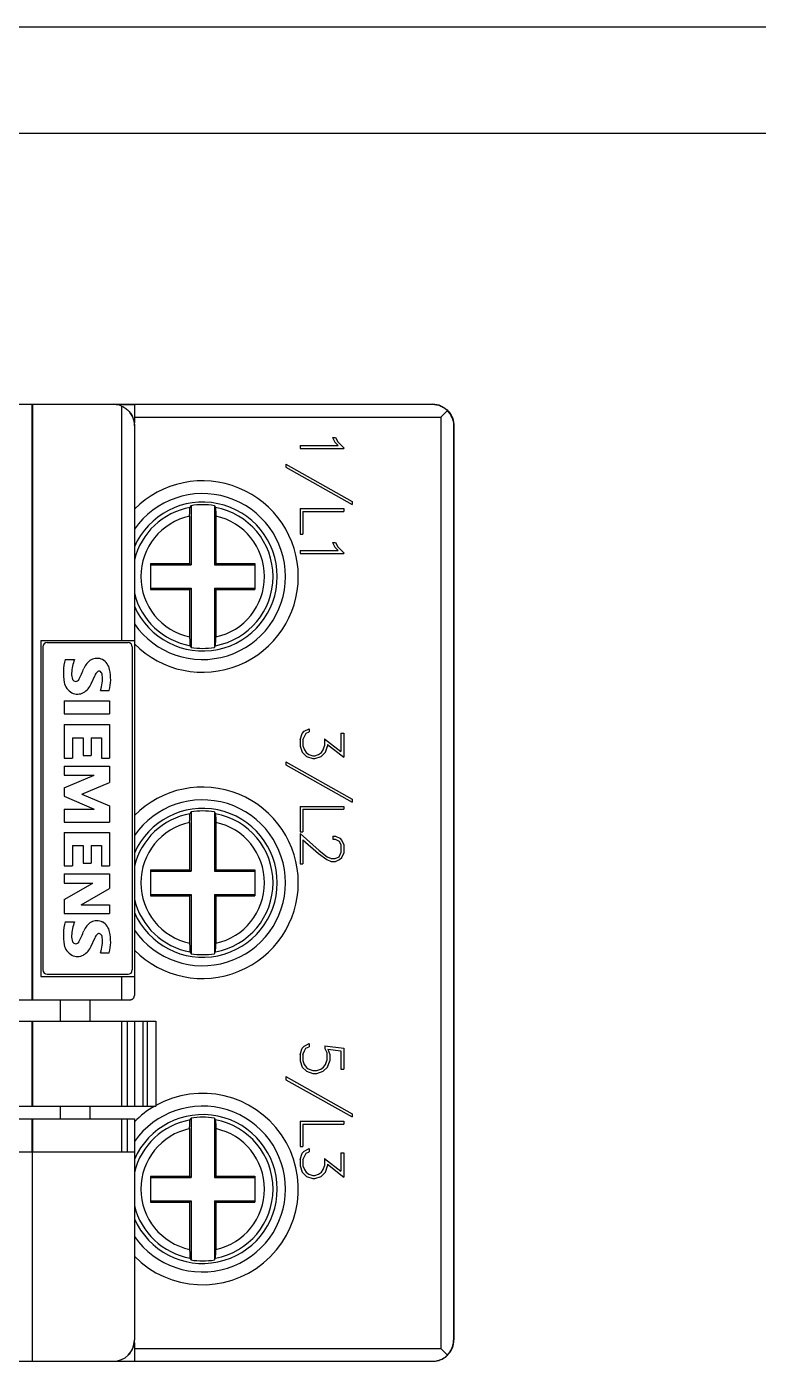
# Model space of a CAD drawing. Header units: millimetres. Extents: x -72 to 2978, y -1067 to 2817.
# Drawn here: x 544.8 to 579.1, y 262.1 to 324.9 of the extents above; entities that cross this region are included whole.
import ezdxf

# ---------------------------------------------------------------- set-up
doc = ezdxf.new("R2010")
doc.units = ezdxf.units.MM
doc.layers.add('10000_FRONT', color=7, linetype='Continuous')

msp = doc.modelspace()

# ---------------------------------------------------------------- linework, layer by layer
msp.add_line((424.654, 324.884), (733.643, 324.884))
at = {"color": 30, "true_color": 0xf8991e}
msp.add_line((433.915, 319.884), (726.121, 319.884), dxfattribs=at)
at = {"layer": '10000_FRONT', "color": 7, "linetype": 'Continuous', "lineweight": 25}
for p, q in [((494.855, 307.129), (548.835, 307.129)), ((545.017, 307.129), (545.017, 279.129)), ((545.051, 307.129), (545.051, 279.129)), ((548.835, 307.129), (549.835, 307.129)), ((548.976, 307.119), (549.835, 307.119)), ((549.235, 307.046), (549.235, 296.029)), ((549.235, 307.046), (549.285, 307.022)), ((549.285, 307.022), (549.334, 306.995)), ((549.334, 306.995), (549.382, 306.966)), ((549.382, 306.966), (549.428, 306.934)), ((549.428, 306.934), (549.472, 306.9)), ((549.472, 306.9), (549.514, 306.863)), ((549.835, 307.129), (549.835, 306.529)), ((549.835, 307.129), (563.835, 307.129)), ((563.835, 307.129), (563.883, 307.128)), ((563.835, 307.129), (563.845, 307.129)), ((563.883, 307.128), (563.932, 307.124)), ((563.932, 307.124), (563.981, 307.118)), ((563.981, 307.118), (564.031, 307.11)), ((564.031, 307.11), (564.082, 307.098)), ((564.082, 307.098), (564.132, 307.084)), ((564.132, 307.084), (564.182, 307.067)), ((564.182, 307.067), (564.231, 307.047)), ((564.231, 307.047), (564.279, 307.025)), ((564.245, 307.046), (564.245, 307.041)), ((564.245, 307.046), (564.295, 307.022)), ((564.279, 307.025), (564.326, 307)), ((564.295, 307.022), (564.345, 306.995)), ((564.326, 307), (564.371, 306.973)), ((564.345, 306.995), (564.393, 306.965)), ((564.371, 306.973), (564.416, 306.943)), ((564.393, 306.965), (564.44, 306.933)), ((564.416, 306.943), (564.458, 306.911)), ((564.44, 306.933), (564.484, 306.899)), ((564.458, 306.911), (564.5, 306.876)), ((564.484, 306.899), (564.525, 306.862)), ((564.5, 306.876), (564.542, 306.836)), ((549.514, 306.863), (549.553, 306.825)), ((549.553, 306.825), (549.588, 306.787)), ((549.588, 306.787), (549.621, 306.747)), ((549.621, 306.747), (549.651, 306.707)), ((549.651, 306.707), (549.678, 306.667)), ((549.678, 306.667), (549.703, 306.626)), ((549.703, 306.626), (549.726, 306.583)), ((549.726, 306.583), (549.747, 306.539)), ((549.747, 306.539), (549.766, 306.495)), ((549.766, 306.495), (549.782, 306.449)), ((549.782, 306.449), (549.797, 306.403)), ((549.797, 306.403), (549.809, 306.357)), ((549.809, 306.357), (549.818, 306.31)), ((549.818, 306.31), (549.826, 306.264)), ((549.826, 306.264), (549.831, 306.218)), ((549.835, 306.529), (549.835, 306.26)), ((549.835, 306.529), (564.235, 306.529)), ((564.235, 306.529), (564.542, 306.836)), ((564.235, 306.529), (564.235, 262.729)), ((564.525, 306.862), (564.564, 306.824)), ((564.542, 306.836), (564.582, 306.794)), ((564.564, 306.824), (564.599, 306.786)), ((564.582, 306.794), (564.617, 306.752)), ((564.599, 306.786), (564.631, 306.747)), ((564.617, 306.752), (564.649, 306.71)), ((564.631, 306.747), (564.661, 306.708)), ((564.649, 306.71), (564.679, 306.666)), ((564.661, 306.708), (564.688, 306.667)), ((564.679, 306.666), (564.706, 306.62)), ((564.688, 306.667), (564.713, 306.625)), ((564.706, 306.62), (564.731, 306.573)), ((564.713, 306.625), (564.736, 306.582)), ((564.731, 306.573), (564.753, 306.525)), ((564.736, 306.582), (564.757, 306.538)), ((564.753, 306.525), (564.773, 306.476)), ((564.757, 306.538), (564.776, 306.493)), ((564.773, 306.476), (564.79, 306.426)), ((564.776, 306.493), (564.793, 306.448)), ((564.79, 306.426), (564.804, 306.376)), ((564.793, 306.448), (564.807, 306.402)), ((564.804, 306.376), (564.815, 306.326)), ((564.807, 306.402), (564.819, 306.356)), ((564.815, 306.326), (564.824, 306.276)), ((564.819, 306.356), (564.828, 306.309)), ((564.824, 306.276), (564.83, 306.226)), ((564.828, 306.309), (564.836, 306.264)), ((564.836, 306.264), (564.841, 306.218)), ((549.831, 306.218), (549.834, 306.173)), ((549.834, 306.173), (549.835, 306.129)), ((549.835, 306.129), (549.835, 279.329)), ((549.845, 306.119), (549.845, 305.219)), ((564.83, 306.226), (564.834, 306.177)), ((564.834, 306.177), (564.835, 306.129)), ((564.835, 306.129), (564.835, 263.129)), ((564.841, 306.218), (564.844, 306.173)), ((564.844, 306.173), (564.845, 306.129)), ((564.845, 306.119), (564.845, 263.139)), ((549.835, 305.219), (549.845, 305.219)), ((557.619, 305.186), (557.619, 305.049)), ((557.619, 305.186), (559.411, 305.186)), ((557.619, 305.049), (559.677, 305.049)), ((559.141, 305.57), (559.253, 305.343)), ((559.141, 305.57), (559.285, 305.57)), ((559.253, 305.343), (559.411, 305.186)), ((559.285, 305.57), (559.387, 305.369)), ((559.387, 305.369), (559.677, 305.078)), ((559.677, 305.078), (559.677, 305.049)), ((556.953, 304.319), (556.953, 304.17)), ((556.953, 304.319), (560.069, 302.565)), ((556.953, 304.17), (560.069, 302.418)), ((560.069, 302.565), (560.069, 302.418)), ((552.432, 301.948), (552.433, 301.974)), ((552.432, 301.921), (552.432, 301.948)), ((552.432, 301.895), (552.432, 301.921)), ((552.432, 301.87), (552.432, 301.895)), ((552.432, 301.87), (552.432, 299.642)), ((552.433, 301.999), (552.434, 302.023)), ((552.433, 301.974), (552.433, 301.999)), ((552.434, 302.046), (552.435, 302.07)), ((552.434, 302.023), (552.434, 302.046)), ((552.435, 302.093), (552.436, 302.115)), ((552.435, 302.07), (552.435, 302.093)), ((552.436, 302.115), (552.437, 302.136)), ((552.437, 302.136), (552.438, 302.155)), ((552.438, 302.155), (552.439, 302.173)), ((552.439, 302.173), (552.44, 302.19)), ((552.44, 302.19), (552.441, 302.206)), ((552.441, 302.206), (552.442, 302.221)), ((552.442, 302.221), (552.443, 302.234)), ((552.443, 302.234), (552.445, 302.246)), ((552.445, 302.246), (552.446, 302.256)), ((552.446, 302.256), (552.447, 302.264)), ((552.447, 302.264), (552.448, 302.271)), ((552.448, 302.271), (552.45, 302.276)), ((552.45, 302.276), (552.451, 302.28)), ((552.451, 302.28), (552.457, 302.291)), ((552.457, 302.291), (552.464, 302.303)), ((552.464, 302.303), (552.47, 302.315)), ((552.47, 302.315), (552.476, 302.326)), ((552.476, 302.326), (552.482, 302.338)), ((552.482, 302.338), (552.489, 302.35)), ((552.489, 302.35), (552.495, 302.362)), ((552.495, 302.362), (552.495, 299.579)), ((553.595, 302.362), (553.595, 299.579)), ((553.595, 302.362), (553.601, 302.35)), ((553.601, 302.35), (553.608, 302.338)), ((553.608, 302.338), (553.614, 302.326)), ((553.614, 302.326), (553.62, 302.315)), ((553.62, 302.315), (553.626, 302.303)), ((553.626, 302.303), (553.633, 302.291)), ((553.633, 302.291), (553.639, 302.28)), ((553.639, 302.28), (553.64, 302.275)), ((553.64, 302.275), (553.642, 302.268)), ((553.642, 302.268), (553.644, 302.259)), ((553.644, 302.259), (553.645, 302.248)), ((553.645, 302.248), (553.647, 302.234)), ((553.647, 302.234), (553.648, 302.217)), ((553.648, 302.217), (553.649, 302.199)), ((553.649, 302.199), (553.651, 302.178)), ((553.651, 302.178), (553.652, 302.157)), ((553.652, 302.157), (553.653, 302.134)), ((553.653, 302.134), (553.654, 302.108)), ((553.654, 302.108), (553.655, 302.081)), ((553.655, 302.081), (553.656, 302.052)), ((553.656, 302.052), (553.656, 302.024)), ((553.656, 302.024), (553.657, 301.995)), ((553.657, 301.995), (553.657, 301.964)), ((553.657, 301.964), (553.658, 301.932)), ((553.658, 301.932), (553.658, 301.901)), ((553.658, 301.901), (553.658, 301.87)), ((553.658, 301.87), (553.658, 299.642)), ((557.619, 302.224), (557.619, 301.029)), ((557.619, 302.224), (559.677, 302.224)), ((557.756, 302.086), (557.756, 301.029)), ((557.756, 302.086), (559.677, 302.086)), ((559.677, 302.224), (559.677, 302.086)), ((557.619, 301.029), (557.756, 301.029)), ((559.141, 300.632), (559.253, 300.404)), ((559.141, 300.632), (559.285, 300.632)), ((559.285, 300.632), (559.387, 300.431)), ((557.619, 300.247), (557.619, 300.11)), ((557.619, 300.247), (559.411, 300.247)), ((557.619, 300.11), (559.677, 300.11)), ((559.253, 300.404), (559.411, 300.247)), ((559.387, 300.431), (559.677, 300.139)), ((559.677, 300.139), (559.677, 300.11)), ((550.595, 299.642), (550.595, 298.416)), ((550.595, 299.642), (552.432, 299.642)), ((550.595, 299.579), (552.495, 299.579)), ((552.432, 299.642), (552.495, 299.579)), ((553.595, 299.579), (553.658, 299.642)), ((553.595, 299.579), (555.495, 299.579)), ((553.658, 299.642), (555.495, 299.642)), ((555.495, 299.642), (555.495, 298.416)), ((550.595, 298.479), (552.495, 298.479)), ((550.595, 298.416), (552.432, 298.416)), ((552.432, 298.416), (552.495, 298.479)), ((552.432, 298.416), (552.432, 296.189)), ((552.495, 298.479), (552.495, 295.697)), ((553.595, 298.479), (553.595, 295.697)), ((553.595, 298.479), (553.658, 298.416)), ((553.595, 298.479), (555.495, 298.479)), ((553.658, 298.416), (553.658, 296.189)), ((553.658, 298.416), (555.495, 298.416)), ((545.435, 296.029), (545.435, 280.229)), ((545.435, 296.029), (549.835, 296.029)), ((545.535, 295.729), (545.535, 280.529)), ((545.735, 295.929), (549.535, 295.929)), ((549.735, 295.729), (549.735, 280.529)), ((552.432, 296.189), (552.432, 296.158)), ((552.432, 296.158), (552.432, 296.126)), ((552.432, 296.126), (552.433, 296.094)), ((552.433, 296.094), (552.433, 296.063)), ((552.433, 296.063), (552.434, 296.034)), ((552.434, 296.034), (552.434, 296.006)), ((552.434, 296.006), (552.435, 295.978)), ((552.435, 295.978), (552.436, 295.95)), ((552.436, 295.95), (552.437, 295.925)), ((552.437, 295.925), (552.438, 295.901)), ((552.438, 295.901), (552.439, 295.88)), ((552.439, 295.88), (552.441, 295.86)), ((552.441, 295.86), (552.442, 295.841)), ((552.442, 295.841), (552.443, 295.825)), ((552.443, 295.825), (552.445, 295.811)), ((552.445, 295.811), (552.446, 295.8)), ((552.446, 295.8), (552.448, 295.79)), ((552.448, 295.79), (552.45, 295.783)), ((552.45, 295.783), (552.451, 295.778)), ((552.451, 295.778), (552.457, 295.767)), ((552.457, 295.767), (552.464, 295.755)), ((552.464, 295.755), (552.47, 295.744)), ((552.47, 295.744), (552.476, 295.732)), ((552.476, 295.732), (552.482, 295.72)), ((552.482, 295.72), (552.489, 295.708)), ((552.489, 295.708), (552.495, 295.697)), ((553.595, 295.697), (553.601, 295.708)), ((553.601, 295.708), (553.608, 295.72)), ((553.608, 295.72), (553.614, 295.732)), ((553.614, 295.732), (553.62, 295.744)), ((553.62, 295.744), (553.626, 295.755)), ((553.626, 295.755), (553.633, 295.767)), ((553.633, 295.767), (553.639, 295.778)), ((553.639, 295.778), (553.64, 295.782)), ((553.64, 295.782), (553.641, 295.787)), ((553.641, 295.787), (553.643, 295.794)), ((553.643, 295.794), (553.644, 295.803)), ((553.644, 295.803), (553.645, 295.812)), ((553.645, 295.812), (553.647, 295.824)), ((553.647, 295.824), (553.648, 295.837)), ((553.648, 295.837), (553.649, 295.852)), ((553.649, 295.852), (553.65, 295.868)), ((553.65, 295.868), (553.651, 295.886)), ((553.651, 295.886), (553.652, 295.903)), ((553.652, 295.903), (553.653, 295.922)), ((553.653, 295.922), (553.654, 295.943)), ((553.654, 295.966), (553.655, 295.989)), ((553.654, 295.943), (553.654, 295.966)), ((553.655, 295.989), (553.656, 296.012)), ((553.656, 296.035), (553.657, 296.059)), ((553.656, 296.012), (553.656, 296.035)), ((553.657, 296.111), (553.658, 296.137)), ((553.657, 296.084), (553.657, 296.111)), ((553.657, 296.059), (553.657, 296.084)), ((553.658, 296.163), (553.658, 296.189)), ((553.658, 296.137), (553.658, 296.163)), ((546.581, 295.129), (547.02, 295.129)), ((547.799, 293.981), (547.972, 294.364)), ((546.535, 293.189), (546.535, 292.567)), ((546.535, 293.189), (548.665, 293.189)), ((548.24, 293.671), (548.649, 293.671)), ((548.665, 293.189), (548.665, 292.567)), ((546.535, 292.567), (548.665, 292.567)), ((546.535, 292.065), (546.535, 290.491)), ((546.535, 292.065), (548.665, 292.065)), ((548.665, 292.065), (548.665, 290.491)), ((557.818, 291.755), (558.045, 291.868)), ((558.045, 291.868), (558.045, 291.723)), ((546.933, 291.443), (546.933, 290.491)), ((546.933, 291.443), (547.435, 291.443)), ((547.435, 291.443), (547.435, 290.612)), ((547.799, 291.443), (547.799, 290.612)), ((547.799, 291.443), (548.283, 291.443)), ((548.283, 291.443), (548.283, 290.491)), ((557.619, 291.355), (557.717, 291.651)), ((557.619, 291.355), (557.619, 291.061)), ((557.717, 291.651), (557.818, 291.755)), ((557.756, 291.347), (557.91, 291.658)), ((557.756, 291.347), (557.756, 291.067)), ((557.91, 291.658), (558.045, 291.723)), ((558.77, 291.396), (558.77, 291.067)), ((558.77, 291.396), (559.54, 290.801)), ((559.54, 291.663), (559.54, 290.801)), ((559.54, 291.663), (559.677, 291.663)), ((559.677, 291.663), (559.677, 290.532)), ((547.435, 290.612), (547.799, 290.612)), ((557.619, 291.061), (557.718, 290.765)), ((557.718, 290.765), (557.917, 290.564)), ((557.756, 291.067), (557.821, 290.883)), ((557.821, 290.883), (557.905, 290.754)), ((557.905, 290.754), (558.034, 290.669)), ((557.917, 290.564), (558.213, 290.466)), ((558.034, 290.669), (558.219, 290.606)), ((558.219, 290.606), (558.309, 290.606)), ((558.309, 290.606), (558.493, 290.669)), ((558.315, 290.466), (558.611, 290.564)), ((558.493, 290.669), (558.623, 290.754)), ((558.611, 290.564), (558.811, 290.765)), ((558.623, 290.754), (558.707, 290.883)), ((558.707, 290.883), (558.77, 291.067)), ((558.811, 290.765), (558.91, 291.061)), ((558.91, 291.135), (558.91, 291.061)), ((558.91, 291.135), (559.677, 290.532)), ((546.535, 290.491), (546.933, 290.491)), ((546.535, 290.109), (546.535, 289.694)), ((546.535, 290.109), (548.665, 290.109)), ((548.283, 290.491), (548.665, 290.491)), ((548.665, 290.109), (548.665, 289.339)), ((556.953, 290.319), (556.953, 290.17)), ((556.953, 290.319), (560.069, 288.565)), ((556.953, 290.17), (560.069, 288.418)), ((558.213, 290.466), (558.315, 290.466)), ((546.535, 289.1), (547.938, 289.694)), ((546.535, 289.694), (547.938, 289.694)), ((547.367, 288.793), (548.665, 289.339)), ((546.535, 289.1), (546.535, 288.696)), ((546.535, 288.696), (547.942, 288.097)), ((547.367, 288.793), (548.665, 288.242)), ((546.535, 288.097), (546.535, 287.478)), ((546.535, 288.097), (547.942, 288.097)), ((548.665, 288.242), (548.665, 287.478)), ((557.619, 288.224), (557.619, 287.029)), ((557.619, 288.224), (559.677, 288.224)), ((557.756, 288.086), (557.756, 287.029)), ((557.756, 288.086), (559.677, 288.086)), ((559.677, 288.224), (559.677, 288.086)), ((560.069, 288.565), (560.069, 288.418)), ((546.535, 287.478), (548.665, 287.478)), ((552.432, 287.548), (552.433, 287.574)), ((552.432, 287.521), (552.432, 287.548)), ((552.432, 287.495), (552.432, 287.521)), ((552.432, 287.47), (552.432, 287.495)), ((552.432, 287.47), (552.432, 285.242)), ((552.433, 287.599), (552.434, 287.623)), ((552.433, 287.574), (552.433, 287.599)), ((552.434, 287.646), (552.435, 287.67)), ((552.434, 287.623), (552.434, 287.646)), ((552.435, 287.693), (552.436, 287.715)), ((552.435, 287.67), (552.435, 287.693)), ((552.436, 287.715), (552.437, 287.736)), ((552.437, 287.736), (552.438, 287.755)), ((552.438, 287.755), (552.439, 287.773)), ((552.439, 287.773), (552.44, 287.79)), ((552.44, 287.79), (552.441, 287.806)), ((552.441, 287.806), (552.442, 287.821)), ((552.442, 287.821), (552.443, 287.834)), ((552.443, 287.834), (552.445, 287.846)), ((552.445, 287.846), (552.446, 287.856)), ((552.446, 287.856), (552.447, 287.864)), ((552.447, 287.864), (552.448, 287.871)), ((552.448, 287.871), (552.45, 287.876)), ((552.45, 287.876), (552.451, 287.88)), ((552.451, 287.88), (552.457, 287.891)), ((552.457, 287.891), (552.464, 287.903)), ((552.464, 287.903), (552.47, 287.915)), ((552.47, 287.915), (552.476, 287.926)), ((552.476, 287.926), (552.482, 287.938)), ((552.482, 287.938), (552.489, 287.95)), ((552.489, 287.95), (552.495, 287.962)), ((552.495, 287.962), (552.495, 285.179)), ((553.595, 287.962), (553.595, 285.179)), ((553.595, 287.962), (553.601, 287.95)), ((553.601, 287.95), (553.608, 287.938)), ((553.608, 287.938), (553.614, 287.926)), ((553.614, 287.926), (553.62, 287.915)), ((553.62, 287.915), (553.626, 287.903)), ((553.626, 287.903), (553.633, 287.891)), ((553.633, 287.891), (553.639, 287.88)), ((553.639, 287.88), (553.64, 287.875)), ((553.64, 287.875), (553.642, 287.868)), ((553.642, 287.868), (553.644, 287.859)), ((553.644, 287.859), (553.645, 287.848)), ((553.645, 287.848), (553.647, 287.834)), ((553.647, 287.834), (553.648, 287.817)), ((553.648, 287.817), (553.649, 287.799)), ((553.649, 287.799), (553.651, 287.778)), ((553.651, 287.778), (553.652, 287.757)), ((553.652, 287.757), (553.653, 287.734)), ((553.653, 287.734), (553.654, 287.708)), ((553.654, 287.708), (553.655, 287.681)), ((553.655, 287.681), (553.656, 287.652)), ((553.656, 287.652), (553.656, 287.624)), ((553.656, 287.624), (553.657, 287.595)), ((553.657, 287.595), (553.657, 287.564)), ((553.657, 287.564), (553.658, 287.532)), ((553.658, 287.532), (553.658, 287.501)), ((553.658, 287.501), (553.658, 287.47)), ((553.658, 287.47), (553.658, 285.242)), ((546.535, 287.001), (546.535, 285.427)), ((546.535, 287.001), (548.665, 287.001)), ((548.665, 287.001), (548.665, 285.427)), ((557.619, 287.029), (557.756, 287.029)), ((557.619, 286.943), (557.619, 285.528)), ((557.619, 286.943), (558.519, 286.142)), ((559.155, 286.82), (559.155, 286.68)), ((559.155, 286.82), (559.279, 286.82)), ((559.279, 286.82), (559.48, 286.722)), ((546.933, 286.379), (546.933, 285.427)), ((546.933, 286.379), (547.435, 286.379)), ((547.435, 286.379), (547.435, 285.548)), ((547.799, 286.379), (547.799, 285.548)), ((547.799, 286.379), (548.283, 286.379)), ((548.283, 286.379), (548.283, 285.427)), ((557.756, 286.652), (557.756, 285.528)), ((557.756, 286.652), (558.489, 286.013)), ((559.155, 286.68), (559.268, 286.68)), ((559.268, 286.68), (559.449, 286.589)), ((559.449, 286.589), (559.54, 286.408)), ((559.48, 286.722), (559.579, 286.62)), ((559.54, 286.408), (559.54, 286.036)), ((559.579, 286.62), (559.677, 286.419)), ((559.677, 286.419), (559.677, 286.024)), ((547.435, 285.548), (547.799, 285.548)), ((558.489, 286.013), (558.876, 285.722)), ((558.519, 286.142), (558.9, 285.856)), ((558.876, 285.722), (559.073, 285.623)), ((558.9, 285.856), (559.087, 285.764)), ((559.073, 285.623), (559.277, 285.623)), ((559.087, 285.764), (559.268, 285.764)), ((559.268, 285.764), (559.449, 285.853)), ((559.277, 285.623), (559.477, 285.722)), ((559.449, 285.853), (559.54, 286.036)), ((559.477, 285.722), (559.578, 285.824)), ((559.578, 285.824), (559.677, 286.024)), ((546.535, 285.427), (546.933, 285.427)), ((546.535, 285.045), (546.535, 284.612)), ((546.535, 285.045), (548.665, 285.045)), ((548.283, 285.427), (548.665, 285.427)), ((548.665, 285.045), (548.665, 284.354)), ((550.595, 285.242), (550.595, 284.016)), ((550.595, 285.242), (552.432, 285.242)), ((550.595, 285.179), (552.495, 285.179)), ((552.432, 285.242), (552.495, 285.179)), ((553.595, 285.179), (553.658, 285.242)), ((553.595, 285.179), (555.495, 285.179)), ((553.658, 285.242), (555.495, 285.242)), ((555.495, 285.242), (555.495, 284.016)), ((557.619, 285.528), (557.756, 285.528)), ((546.535, 283.848), (547.885, 284.612)), ((546.535, 284.612), (547.885, 284.612)), ((547.331, 283.588), (548.665, 284.354)), ((546.535, 283.848), (546.535, 283.178)), ((550.595, 284.079), (552.495, 284.079)), ((550.595, 284.016), (552.432, 284.016)), ((552.432, 284.016), (552.495, 284.079)), ((552.432, 284.016), (552.432, 281.789)), ((552.495, 284.079), (552.495, 281.297)), ((553.595, 284.079), (553.595, 281.297)), ((553.595, 284.079), (553.658, 284.016)), ((553.595, 284.079), (555.495, 284.079)), ((553.658, 284.016), (553.658, 281.789)), ((553.658, 284.016), (555.495, 284.016)), ((546.535, 283.178), (548.665, 283.178)), ((547.331, 283.588), (548.665, 283.588)), ((548.665, 283.588), (548.665, 283.178)), ((546.581, 282.793), (547.02, 282.793)), ((547.799, 281.645), (547.972, 282.028)), ((552.432, 281.789), (552.432, 281.758)), ((553.658, 281.763), (553.658, 281.789)), ((548.24, 281.335), (548.649, 281.335)), ((552.432, 281.758), (552.432, 281.726)), ((552.432, 281.726), (552.433, 281.694)), ((552.433, 281.694), (552.433, 281.663)), ((552.433, 281.663), (552.434, 281.634)), ((552.434, 281.634), (552.434, 281.606)), ((552.434, 281.606), (552.435, 281.578)), ((552.435, 281.578), (552.436, 281.55)), ((552.436, 281.55), (552.437, 281.525)), ((552.437, 281.525), (552.438, 281.501)), ((552.438, 281.501), (552.439, 281.48)), ((552.439, 281.48), (552.441, 281.46)), ((552.441, 281.46), (552.442, 281.441)), ((552.442, 281.441), (552.443, 281.425)), ((552.443, 281.425), (552.445, 281.411)), ((552.445, 281.411), (552.446, 281.4)), ((552.446, 281.4), (552.448, 281.39)), ((552.448, 281.39), (552.45, 281.383)), ((552.45, 281.383), (552.451, 281.378)), ((552.451, 281.378), (552.457, 281.367)), ((552.457, 281.367), (552.464, 281.355)), ((552.464, 281.355), (552.47, 281.344)), ((552.47, 281.344), (552.476, 281.332)), ((552.476, 281.332), (552.482, 281.32)), ((552.482, 281.32), (552.489, 281.308)), ((552.489, 281.308), (552.495, 281.297)), ((553.595, 281.297), (553.601, 281.308)), ((553.601, 281.308), (553.608, 281.32)), ((553.608, 281.32), (553.614, 281.332)), ((553.614, 281.332), (553.62, 281.344)), ((553.62, 281.344), (553.626, 281.355)), ((553.626, 281.355), (553.633, 281.367)), ((553.633, 281.367), (553.639, 281.378)), ((553.639, 281.378), (553.64, 281.382)), ((553.64, 281.382), (553.641, 281.387)), ((553.641, 281.387), (553.643, 281.394)), ((553.643, 281.394), (553.644, 281.403)), ((553.644, 281.403), (553.645, 281.412)), ((553.645, 281.412), (553.647, 281.424)), ((553.647, 281.424), (553.648, 281.437)), ((553.648, 281.437), (553.649, 281.452)), ((553.649, 281.452), (553.65, 281.468)), ((553.65, 281.468), (553.651, 281.486)), ((553.651, 281.486), (553.652, 281.503)), ((553.652, 281.503), (553.653, 281.522)), ((553.653, 281.522), (553.654, 281.543)), ((553.654, 281.566), (553.655, 281.589)), ((553.654, 281.543), (553.654, 281.566)), ((553.655, 281.589), (553.656, 281.612)), ((553.656, 281.635), (553.657, 281.659)), ((553.656, 281.612), (553.656, 281.635)), ((553.657, 281.711), (553.658, 281.737)), ((553.657, 281.684), (553.657, 281.711)), ((553.657, 281.659), (553.657, 281.684)), ((553.658, 281.737), (553.658, 281.763)), ((545.435, 280.229), (549.835, 280.229)), ((545.735, 280.329), (549.535, 280.329)), ((549.235, 280.229), (549.235, 279.129)), ((549.821, 279.256), (549.827, 279.274)), ((549.827, 279.274), (549.832, 279.293)), ((549.832, 279.293), (549.834, 279.311)), ((549.834, 279.311), (549.835, 279.329)), ((495.035, 279.129), (549.635, 279.129)), ((498.345, 279.119), (546.345, 279.119)), ((546.345, 279.129), (546.345, 278.129)), ((547.735, 279.129), (547.735, 278.129)), ((549.635, 279.129), (549.661, 279.131)), ((549.661, 279.131), (549.685, 279.135)), ((549.685, 279.135), (549.707, 279.143)), ((549.707, 279.143), (549.728, 279.152)), ((549.728, 279.152), (549.746, 279.163)), ((549.746, 279.163), (549.763, 279.176)), ((549.763, 279.176), (549.779, 279.19)), ((549.779, 279.19), (549.792, 279.205)), ((549.792, 279.205), (549.804, 279.222)), ((549.804, 279.222), (549.813, 279.239)), ((549.813, 279.239), (549.821, 279.256)), ((493.835, 278.129), (550.835, 278.129)), ((545.017, 278.129), (545.017, 274.129)), ((545.051, 278.129), (545.051, 274.129)), ((549.235, 278.129), (549.235, 274.129)), ((549.498, 278.129), (549.498, 274.129)), ((549.835, 278.129), (549.835, 274.129)), ((550.235, 278.129), (550.235, 274.129)), ((550.435, 278.129), (550.435, 274.129)), ((550.835, 278.129), (550.835, 274.129)), ((557.619, 276.555), (557.717, 276.851)), ((557.717, 276.851), (557.818, 276.955)), ((557.818, 276.955), (558.045, 277.068)), ((557.821, 276.733), (557.894, 276.848)), ((557.894, 276.848), (558.045, 276.923)), ((558.045, 277.068), (558.045, 276.923)), ((558.777, 276.961), (558.777, 276.835)), ((558.777, 276.961), (559.677, 276.86)), ((558.777, 276.835), (558.874, 276.643)), ((558.926, 276.813), (559.011, 276.555)), ((558.926, 276.813), (559.54, 276.725)), ((559.677, 276.86), (559.677, 275.858)), ((557.619, 276.555), (557.619, 276.261)), ((557.619, 276.261), (557.719, 275.965)), ((557.756, 276.549), (557.821, 276.733)), ((557.756, 276.549), (557.756, 276.267)), ((557.756, 276.267), (557.814, 276.091)), ((558.81, 276.083), (558.874, 276.267)), ((558.874, 276.643), (558.874, 276.267)), ((558.913, 275.965), (559.011, 276.261)), ((559.011, 276.555), (559.011, 276.261)), ((559.54, 276.725), (559.54, 275.858)), ((556.953, 275.519), (556.953, 275.37)), ((556.953, 275.519), (560.069, 273.765)), ((557.719, 275.965), (557.919, 275.764)), ((557.814, 276.091), (557.92, 275.944)), ((557.919, 275.764), (558.215, 275.666)), ((557.92, 275.944), (558.003, 275.889)), ((558.003, 275.889), (558.222, 275.806)), ((558.215, 275.666), (558.414, 275.666)), ((558.222, 275.806), (558.409, 275.806)), ((558.409, 275.806), (558.594, 275.869)), ((558.414, 275.666), (558.711, 275.764)), ((558.594, 275.869), (558.724, 275.954)), ((558.711, 275.764), (558.913, 275.965)), ((558.724, 275.954), (558.81, 276.083)), ((559.54, 275.858), (559.677, 275.858)), ((556.953, 275.37), (560.069, 273.618)), ((541.065, 274.129), (545.017, 274.129)), ((545.017, 274.129), (545.051, 274.129)), ((545.051, 274.129), (549.235, 274.129)), ((546.345, 274.129), (546.345, 273.529)), ((547.735, 274.129), (547.735, 273.529)), ((549.235, 274.129), (549.498, 274.129)), ((549.498, 274.129), (549.835, 274.129)), ((549.835, 274.129), (550.235, 274.129)), ((550.235, 274.129), (550.435, 274.129)), ((550.435, 274.129), (550.835, 274.129)), ((560.069, 273.765), (560.069, 273.618)), ((541.065, 273.529), (545.017, 273.529)), ((545.017, 273.529), (545.017, 271.979)), ((545.017, 273.529), (545.051, 273.529)), ((545.051, 273.529), (545.051, 271.979)), ((545.051, 273.529), (549.235, 273.529)), ((549.235, 273.529), (549.235, 271.979)), ((549.235, 273.529), (549.498, 273.529)), ((549.498, 273.529), (549.498, 271.979)), ((549.498, 273.529), (549.835, 273.529)), ((549.835, 273.529), (549.835, 271.979)), ((549.835, 273.529), (549.835, 273.529)), ((552.432, 273.148), (552.433, 273.174)), ((552.432, 273.121), (552.432, 273.148)), ((552.432, 273.095), (552.432, 273.121)), ((552.432, 273.07), (552.432, 273.095)), ((552.432, 273.07), (552.432, 270.842)), ((552.433, 273.199), (552.434, 273.223)), ((552.433, 273.174), (552.433, 273.199)), ((552.434, 273.246), (552.435, 273.27)), ((552.434, 273.223), (552.434, 273.246)), ((552.435, 273.293), (552.436, 273.315)), ((552.435, 273.27), (552.435, 273.293)), ((552.436, 273.315), (552.437, 273.336)), ((552.437, 273.336), (552.438, 273.355)), ((552.438, 273.355), (552.439, 273.373)), ((552.439, 273.373), (552.44, 273.39)), ((552.44, 273.39), (552.441, 273.406)), ((552.441, 273.406), (552.442, 273.421)), ((552.442, 273.421), (552.443, 273.434)), ((552.443, 273.434), (552.445, 273.446)), ((552.445, 273.446), (552.446, 273.456)), ((552.446, 273.456), (552.447, 273.464)), ((552.447, 273.464), (552.448, 273.471)), ((552.448, 273.471), (552.45, 273.476)), ((552.45, 273.476), (552.451, 273.48)), ((552.451, 273.48), (552.457, 273.491)), ((552.457, 273.491), (552.464, 273.503)), ((552.464, 273.503), (552.47, 273.515)), ((552.47, 273.515), (552.476, 273.526)), ((552.476, 273.526), (552.482, 273.538)), ((552.482, 273.538), (552.489, 273.55)), ((552.489, 273.55), (552.495, 273.562)), ((552.495, 273.562), (552.495, 270.779)), ((553.595, 273.562), (553.595, 270.779)), ((553.595, 273.562), (553.601, 273.55)), ((553.601, 273.55), (553.608, 273.538)), ((553.608, 273.538), (553.614, 273.526)), ((553.614, 273.526), (553.62, 273.515)), ((553.62, 273.515), (553.626, 273.503)), ((553.626, 273.503), (553.633, 273.491)), ((553.633, 273.491), (553.639, 273.48)), ((553.639, 273.48), (553.64, 273.475)), ((553.64, 273.475), (553.642, 273.468)), ((553.642, 273.468), (553.644, 273.459)), ((553.644, 273.459), (553.645, 273.448)), ((553.645, 273.448), (553.647, 273.434)), ((553.647, 273.434), (553.648, 273.417)), ((553.648, 273.417), (553.649, 273.399)), ((553.649, 273.399), (553.651, 273.378)), ((553.651, 273.378), (553.652, 273.357)), ((553.652, 273.357), (553.653, 273.334)), ((553.653, 273.334), (553.654, 273.308)), ((553.654, 273.308), (553.655, 273.281)), ((553.655, 273.281), (553.656, 273.252)), ((553.656, 273.252), (553.656, 273.224)), ((553.656, 273.224), (553.657, 273.195)), ((553.657, 273.195), (553.657, 273.164)), ((553.657, 273.164), (553.658, 273.132)), ((553.658, 273.132), (553.658, 273.101)), ((553.658, 273.101), (553.658, 273.07)), ((553.658, 273.07), (553.658, 270.842)), ((557.619, 273.424), (557.619, 272.229)), ((557.619, 273.424), (559.677, 273.424)), ((557.756, 273.286), (557.756, 272.229)), ((557.756, 273.286), (559.677, 273.286)), ((559.677, 273.424), (559.677, 273.286)), ((541.065, 271.979), (545.017, 271.979)), ((545.017, 271.979), (545.051, 271.979)), ((545.032, 271.979), (545.032, 262.129)), ((545.051, 271.979), (549.235, 271.979)), ((549.235, 271.979), (549.498, 271.979)), ((549.498, 271.979), (549.835, 271.979)), ((549.835, 271.979), (549.835, 263.129)), ((549.835, 271.979), (549.835, 271.979)), ((557.619, 272.229), (557.756, 272.229)), ((557.619, 271.616), (557.717, 271.912)), ((557.717, 271.912), (557.818, 272.017)), ((557.756, 271.608), (557.91, 271.919)), ((557.818, 272.017), (558.045, 272.129)), ((557.91, 271.919), (558.045, 271.985)), ((558.045, 272.129), (558.045, 271.985)), ((559.54, 271.924), (559.54, 271.063)), ((559.54, 271.924), (559.677, 271.924)), ((559.677, 271.924), (559.677, 270.794)), ((557.619, 271.616), (557.619, 271.323)), ((557.619, 271.323), (557.718, 271.027)), ((557.756, 271.608), (557.756, 271.328)), ((557.756, 271.328), (557.821, 271.145)), ((557.821, 271.145), (557.905, 271.016)), ((558.623, 271.016), (558.707, 271.145)), ((558.707, 271.145), (558.77, 271.328)), ((558.77, 271.658), (558.77, 271.328)), ((558.77, 271.658), (559.54, 271.063)), ((558.811, 271.027), (558.91, 271.323)), ((558.91, 271.396), (558.91, 271.323)), ((558.91, 271.396), (559.677, 270.794)), ((550.595, 270.842), (550.595, 269.616)), ((550.595, 270.842), (552.432, 270.842)), ((550.595, 270.779), (552.495, 270.779)), ((552.432, 270.842), (552.495, 270.779)), ((553.595, 270.779), (553.658, 270.842)), ((553.595, 270.779), (555.495, 270.779)), ((553.658, 270.842), (555.495, 270.842)), ((555.495, 270.842), (555.495, 269.616)), ((557.718, 271.027), (557.917, 270.826)), ((557.905, 271.016), (558.034, 270.93)), ((557.917, 270.826), (558.213, 270.728)), ((558.034, 270.93), (558.219, 270.867)), ((558.213, 270.728), (558.315, 270.728)), ((558.219, 270.867), (558.309, 270.867)), ((558.309, 270.867), (558.493, 270.93)), ((558.315, 270.728), (558.611, 270.826)), ((558.493, 270.93), (558.623, 271.016)), ((558.611, 270.826), (558.811, 271.027)), ((550.595, 269.679), (552.495, 269.679)), ((550.595, 269.616), (552.432, 269.616)), ((552.432, 269.616), (552.495, 269.679)), ((552.432, 269.616), (552.432, 267.389)), ((552.495, 269.679), (552.495, 266.897)), ((553.595, 269.679), (553.595, 266.897)), ((553.595, 269.679), (553.658, 269.616)), ((553.595, 269.679), (555.495, 269.679)), ((553.658, 269.616), (553.658, 267.389)), ((553.658, 269.616), (555.495, 269.616)), ((552.432, 267.389), (552.432, 267.358)), ((552.432, 267.358), (552.432, 267.326)), ((553.657, 267.311), (553.658, 267.337)), ((553.658, 267.363), (553.658, 267.389)), ((553.658, 267.337), (553.658, 267.363)), ((552.432, 267.326), (552.433, 267.294)), ((552.433, 267.294), (552.433, 267.263)), ((552.433, 267.263), (552.434, 267.234)), ((552.434, 267.234), (552.434, 267.206)), ((552.434, 267.206), (552.435, 267.178)), ((552.435, 267.178), (552.436, 267.15)), ((552.436, 267.15), (552.437, 267.125)), ((552.437, 267.125), (552.438, 267.101)), ((552.438, 267.101), (552.439, 267.08)), ((552.439, 267.08), (552.441, 267.06)), ((552.441, 267.06), (552.442, 267.041)), ((552.442, 267.041), (552.443, 267.025)), ((552.443, 267.025), (552.445, 267.011)), ((552.445, 267.011), (552.446, 267)), ((552.446, 267), (552.448, 266.99)), ((552.448, 266.99), (552.45, 266.983)), ((552.45, 266.983), (552.451, 266.978)), ((552.451, 266.978), (552.457, 266.967)), ((552.457, 266.967), (552.464, 266.955)), ((552.464, 266.955), (552.47, 266.944)), ((552.47, 266.944), (552.476, 266.932)), ((552.476, 266.932), (552.482, 266.92)), ((552.482, 266.92), (552.489, 266.908)), ((552.489, 266.908), (552.495, 266.897)), ((553.595, 266.897), (553.601, 266.908)), ((553.601, 266.908), (553.608, 266.92)), ((553.608, 266.92), (553.614, 266.932)), ((553.614, 266.932), (553.62, 266.944)), ((553.62, 266.944), (553.626, 266.955)), ((553.626, 266.955), (553.633, 266.967)), ((553.633, 266.967), (553.639, 266.978)), ((553.639, 266.978), (553.64, 266.982)), ((553.64, 266.982), (553.641, 266.987)), ((553.641, 266.987), (553.643, 266.994)), ((553.643, 266.994), (553.644, 267.003)), ((553.644, 267.003), (553.645, 267.012)), ((553.645, 267.012), (553.647, 267.024)), ((553.647, 267.024), (553.648, 267.037)), ((553.648, 267.037), (553.649, 267.052)), ((553.649, 267.052), (553.65, 267.068)), ((553.65, 267.068), (553.651, 267.086)), ((553.651, 267.086), (553.652, 267.103)), ((553.652, 267.103), (553.653, 267.122)), ((553.653, 267.122), (553.654, 267.143)), ((553.654, 267.166), (553.655, 267.189)), ((553.654, 267.143), (553.654, 267.166)), ((553.655, 267.189), (553.656, 267.212)), ((553.656, 267.235), (553.657, 267.259)), ((553.656, 267.212), (553.656, 267.235)), ((553.657, 267.284), (553.657, 267.311)), ((553.657, 267.259), (553.657, 267.284)), ((549.835, 264.039), (549.845, 264.039)), ((549.845, 264.039), (549.845, 263.139)), ((549.835, 262.998), (549.835, 262.729)), ((564.815, 262.933), (564.824, 262.983)), ((564.819, 262.903), (564.828, 262.949)), ((564.824, 262.983), (564.83, 263.032)), ((564.828, 262.949), (564.836, 262.995)), ((564.83, 263.032), (564.834, 263.081)), ((564.834, 263.081), (564.835, 263.129)), ((564.836, 262.995), (564.841, 263.04)), ((564.841, 263.04), (564.844, 263.085)), ((564.844, 263.085), (564.845, 263.129)), ((549.835, 262.729), (549.835, 262.129)), ((549.835, 262.729), (564.235, 262.729)), ((564.235, 262.729), (564.542, 262.422)), ((564.371, 262.285), (564.416, 262.315)), ((564.393, 262.293), (564.44, 262.325)), ((564.416, 262.315), (564.458, 262.347)), ((564.44, 262.325), (564.484, 262.36)), ((564.458, 262.347), (564.5, 262.383)), ((564.484, 262.36), (564.525, 262.396)), ((564.5, 262.383), (564.542, 262.422)), ((564.525, 262.396), (564.564, 262.434)), ((564.542, 262.422), (564.582, 262.464)), ((564.564, 262.434), (564.599, 262.473)), ((564.582, 262.464), (564.617, 262.506)), ((564.599, 262.473), (564.631, 262.512)), ((564.617, 262.506), (564.649, 262.549)), ((564.631, 262.512), (564.661, 262.551)), ((564.649, 262.549), (564.679, 262.593)), ((564.661, 262.551), (564.688, 262.591)), ((564.679, 262.593), (564.706, 262.638)), ((564.688, 262.591), (564.713, 262.633)), ((564.706, 262.638), (564.731, 262.685)), ((564.713, 262.633), (564.736, 262.676)), ((564.731, 262.685), (564.753, 262.734)), ((564.736, 262.676), (564.757, 262.72)), ((564.753, 262.734), (564.773, 262.783)), ((564.757, 262.72), (564.776, 262.765)), ((564.773, 262.783), (564.79, 262.832)), ((564.776, 262.765), (564.793, 262.811)), ((564.79, 262.832), (564.804, 262.882)), ((564.793, 262.811), (564.807, 262.857)), ((564.804, 262.882), (564.815, 262.933)), ((564.807, 262.857), (564.819, 262.903)), ((541.035, 262.129), (545.032, 262.129)), ((545.032, 262.129), (548.835, 262.129)), ((548.843, 262.129), (549.835, 262.129)), ((548.976, 262.139), (549.835, 262.139)), ((549.835, 262.129), (563.835, 262.129)), ((563.835, 262.129), (563.883, 262.13)), ((563.883, 262.13), (563.932, 262.134)), ((563.932, 262.134), (563.981, 262.14)), ((563.981, 262.14), (564.031, 262.149)), ((564.031, 262.149), (564.082, 262.16)), ((564.082, 262.16), (564.132, 262.174)), ((564.132, 262.174), (564.182, 262.191)), ((564.182, 262.191), (564.231, 262.211)), ((564.231, 262.211), (564.279, 262.233)), ((564.245, 262.213), (564.295, 262.236)), ((564.245, 262.217), (564.245, 262.213)), ((564.279, 262.233), (564.326, 262.258)), ((564.295, 262.236), (564.345, 262.263)), ((564.326, 262.258), (564.371, 262.285)), ((564.345, 262.263), (564.393, 262.293))]:
    msp.add_line(p, q, dxfattribs=at)
for centre, radius, start, end in [((548.835, 306.129), 1, 66.42186, 90), ((563.845, 306.129), 1, 66.42175, 90), ((548.845, 306.119), 1, 359.99999, 45.40515), ((563.845, 306.119), 1, 359.99999, 45.40522), ((553.035, 299.029), 4.5, 224.67485, 135.32514), ((553.035, 299.029), 3.9, 214.86422, 145.13579), ((553.045, 299.029), 3.5, 203.48904, 156.51096), ((553.045, 299.029), 3.304, 100.35121, 166.26484), ((553.045, 299.029), 2.906, 102.17536, 257.82464), ((553.045, 299.029), 3.378, 80.6281, 99.37185), ((553.045, 299.029), 3.304, 280.35124, 79.64876), ((553.045, 299.029), 2.906, 282.17543, 77.82457), ((553.045, 299.029), 3.304, 193.73516, 259.64879), ((545.735, 295.729), 0.2, 90.00017, 179.99989), ((549.535, 295.729), 0.2, 0.00011, 89.99985), ((553.045, 299.029), 3.378, 260.62816, 279.3719), ((549.215, 294.465), 2.717, 165.84578, 188.7406), ((549.086, 294.353), 2.208, 159.4056, 176.66588), ((548.265, 294.386), 0.864, 122.42344, 158.55675), ((548.075, 294.6), 0.583, 63.4065, 117.91817), ((547.982, 294.511), 0.706, 11.93696, 59.89102), ((547.509, 294.438), 0.628, 176.06654, 202.85811), ((538.375, 298.484), 9.841, 334.15871, 337.40028), ((548.498, 294.151), 0.567, 133.02357, 157.99646), ((548.168, 294.454), 0.126, 54.86116, 116.96713), ((548.075, 294.368), 0.251, 5.08728, 48.88841), ((546.671, 294.221), 1.663, 340.69484, 5.84271), ((546.649, 294.211), 2.072, 344.88694, 12.42362), ((547.273, 294.229), 0.763, 193.38532, 240.29625), ((547.075, 294.256), 0.157, 203.10448, 270.07963), ((547.073, 294.279), 0.181, 270.73178, 331.85417), ((546.971, 294.331), 0.898, 302.19899, 337.09691), ((547.168, 294.123), 0.621, 243.89741, 297.05746), ((553.035, 284.629), 4.5, 224.67485, 135.32515), ((553.035, 284.629), 3.9, 214.86419, 145.13581), ((553.045, 284.629), 3.5, 203.48903, 156.51097), ((553.045, 284.629), 3.304, 100.35121, 166.26484), ((553.045, 284.629), 2.906, 102.17536, 257.82464), ((553.045, 284.629), 3.378, 80.6281, 99.37184), ((553.045, 284.629), 3.304, 280.35124, 79.64876), ((553.045, 284.629), 2.906, 282.17543, 77.82457), ((553.045, 284.629), 3.304, 193.73516, 259.64879), ((549.215, 282.129), 2.717, 165.84578, 188.7406), ((549.086, 282.017), 2.208, 159.4056, 176.66587), ((548.265, 282.05), 0.864, 122.42345, 158.55676), ((548.075, 282.264), 0.583, 63.40652, 117.91817), ((547.982, 282.175), 0.706, 11.93698, 59.89103), ((547.509, 282.102), 0.628, 176.06652, 202.85809), ((547.075, 281.92), 0.157, 203.10439, 270.07963), ((547.073, 281.943), 0.181, 270.73178, 331.85424), ((538.375, 286.148), 9.841, 334.15872, 337.40028), ((548.498, 281.815), 0.567, 133.02357, 157.99648), ((548.168, 282.118), 0.126, 54.86123, 116.96712), ((548.075, 282.032), 0.251, 5.08729, 48.88846), ((546.671, 281.885), 1.663, 340.69482, 5.84271), ((546.649, 281.875), 2.072, 344.88692, 12.42362), ((547.273, 281.893), 0.763, 193.38532, 240.29625), ((547.168, 281.787), 0.621, 243.89741, 297.05745), ((546.971, 281.995), 0.898, 302.19898, 337.09692), ((553.045, 284.629), 3.378, 260.62816, 279.3719), ((545.735, 280.529), 0.2, 179.99997, 269.99983), ((549.535, 280.529), 0.2, 270.00015, 0.00003), ((553.035, 270.229), 4.5, 224.67481, 119.26811), ((553.035, 270.229), 3.9, 214.86413, 145.13706), ((553.035, 270.229), 4.5, 119.92675, 135.32515), ((553.045, 270.229), 3.5, 203.48891, 156.51108), ((553.045, 270.229), 3.304, 100.35121, 166.26505), ((553.045, 270.229), 2.906, 102.17536, 257.82464), ((553.045, 270.229), 3.378, 80.6281, 99.37184), ((553.045, 270.229), 3.304, 280.35124, 79.64876), ((553.045, 270.229), 2.906, 282.17543, 77.82457), ((553.045, 270.229), 3.304, 193.73495, 259.64879), ((553.045, 270.229), 3.378, 260.62815, 279.3719), ((548.835, 263.129), 1, 270, 0), ((548.845, 263.139), 1, 314.59485, 0.00001), ((563.845, 263.139), 1, 314.59478, 0.00001), ((563.845, 263.129), 1, 270, 293.57825)]:
    msp.add_arc(centre, radius, start, end, dxfattribs=at)

doc.saveas('drawing.dxf')
